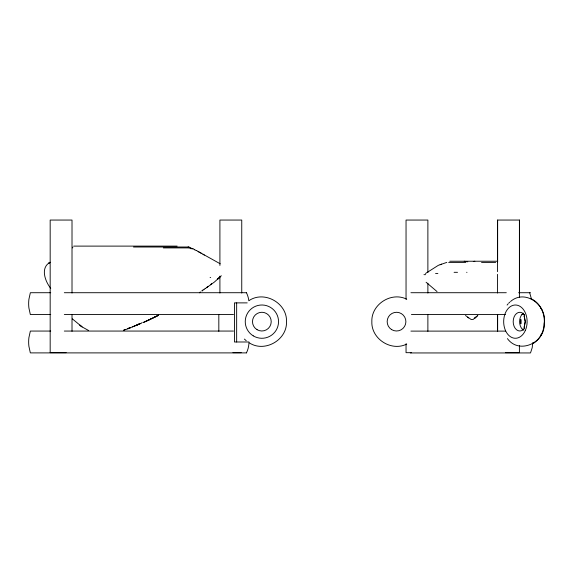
<?xml version="1.0" encoding="UTF-8"?>
<svg xmlns="http://www.w3.org/2000/svg" width="573" height="573" viewBox="0 0 573 573"><rect width="100%" height="100%" fill="white"/><g stroke="black" fill="none" stroke-linecap="round" stroke-linejoin="round"><path stroke-width="0.86" d="M532.768 342.733L532.21 347.668L530.512 352.947L410.282 352.947M524.166 327.448L525.276 321.639L524.166 315.83M524.109 327.448L525.226 321.639L524.109 315.83M507.42 338.607C519.145 354.88 545.346 342.604 544.142 323.681C547.587 305.753 525.527 288.427 510.529 301.498M532.718 343.728C549.02 334.388 548.11 305.975 530.555 298.504M541.077 334.818L541.256 334.46M541.191 334.818L541.37 334.46M72.313 247.908L72.943 247.013M507.098 305.08L508.043 303.912M205.7 288.319L214.417 282.031L221.328 275.749M219.445 277.54L217.411 279.338L220.333 276.644M508.695 303.196L509.812 302.129M204.382 289.215L205.327 288.319M202.863 290.11L201.897 291.012L204.095 289.215M142.183 322.441L141.245 323.337L125.673 329.625M199.383 292.81L200.392 291.908M465.469 315.494L471.142 319.49L473.076 319.49L477.839 315.494L477.159 316.074M475.798 317.241L474.437 318.409L476.478 316.661M139.046 324.232L140.235 323.337L134.626 326.03M425.503 273.486L438.359 265.313L446.804 262.398M50.166 262.276L48.777 263.172L50.166 262.276C40.01 267.62 45.145 281.486 50.739 288.319M249.37 300.374C264.726 290.396 287.324 303.339 286.486 321.639C287.324 339.939 264.726 352.882 249.37 342.905M158.513 315.257L143.458 322.441M151.186 318.846L149.438 319.748L153.012 317.951M123.417 330.521L125.372 329.625M132.384 326.932L134.426 326.03M406.737 344.065C391.345 351.879 371.125 338.887 371.848 321.639C371.125 304.392 391.345 291.399 406.737 299.213M130.135 327.828L127.786 328.723L130.193 327.828M440.143 264.733L441.618 264.153M143.307 322.441L145.664 321.539M473.312 261.524L474.874 261.231M73.738 246.111L177.15 246.111M133.495 247.013L189.248 247.013L189.255 247.908L188.094 247.013L192.936 248.811L190.315 248.618M163.341 247.908L190.308 247.908M449.748 261.231L497.522 261.231M448.666 262.398L465.835 262.398M481.528 262.398L495.666 262.398M454.088 272.318L457.512 272.318M466.623 272.318L466.981 272.318M435.58 273.486L437.872 273.486M423.97 274.653L425.632 274.653M210.098 277.54L210.685 277.54M50.732 292.717L30.348 292.717L28.901 299.335A37.13 37.116 -90 0 0 28.901 307.945L30.34 314.556L50.732 314.556M64.312 292.717L246.44 292.717M410.913 292.717L506.296 292.717M518.608 292.717L530.505 292.717M247.199 302.881L234.429 302.881L234.429 341.988L248.954 341.988A24.496 24.496 0 0 1 246.433 352.896M64.312 314.556L233.505 314.556M411.414 314.556L505.493 314.556M521.903 314.556L523.973 314.556M50.732 331.058L30.348 331.058L28.901 337.676A37.13 37.116 -90 0 0 28.901 346.285L30.34 352.896L246.44 352.896M64.312 331.058L233.505 331.058M410.913 331.108L505.493 331.108M66.153 352.674L50.173 352.674L50.173 220.053L72.012 220.053L72.012 293.039M232.939 352.674L241.204 352.674M411.615 352.674L406.042 352.674L406.042 343.779M505.4 352.674L519.403 352.674L519.403 345.555M464.223 261.231L467.79 261.818M194.412 249.706L196.381 250.602M199.834 252.399L198.122 251.504L199.562 252.399M201.345 253.295L199.748 252.399L220.182 263.773M193.087 248.811L194.77 249.706M72.305 318.846L82.132 326.932L88.614 330.521M196.618 250.602L198.229 251.504M202.957 254.197L204.332 255.092M80.886 326.03L79.819 325.135L82.132 326.932M426.09 282.238L437.034 291.571M246.268 340.756L244.399 339.073M541.37 308.818L541.191 308.46L541.822 309.728L541.65 309.391M541.077 308.46L541.256 308.818M529.66 292.717L531.558 299.4M519.482 293.039L519.482 220.053L497.565 220.053L497.565 271.681M519.403 220.053L519.403 297.494M497.643 220.053L497.643 261.89M497.643 314.405L497.643 331.316M497.565 274.352L497.565 293.039M497.565 314.405L497.565 331.316M427.881 272.569L427.881 220.053L406.042 220.053L406.042 299.271M427.881 283.248L427.881 293.039M427.881 314.405L427.881 331.316M241.749 293.039L241.749 220.053L219.91 220.053L219.91 265.449M236.656 302.881L236.656 341.988M219.91 276.129L219.91 293.039M218.822 314.434L218.829 331.323M72.012 314.405L72.012 331.316M524.639 328.107A9.361 6.647 -90 0 1 515.17 328.308A9.361 6.647 -90 0 1 515.17 314.971A9.361 6.647 -90 0 1 524.639 315.171M523.45 330.148A9.361 6.59 -90 0 1 519.604 321.639A9.361 6.59 -90 0 1 523.45 313.13M523.815 314.226A9.361 6.654 90 0 1 523.951 314.369M523.951 328.909A9.361 6.654 90 0 1 523.113 329.719M522.834 329.704A9.361 6.597 90 0 1 522.268 329.174M246.433 292.724A24.496 24.496 0 0 1 248.825 300.761M520.764 321.095L520.857 323.788L520.857 319.49L520.764 321.095M211.501 283.828L210.685 284.724L211.501 283.828M207.798 286.521L206.946 287.417L207.798 286.521M124.685 329.625L123.474 330.521L124.685 329.625M138.286 324.232L136.84 325.135L138.286 324.232M149.352 319.748L145.492 321.539L149.352 319.748M129.727 327.828L127.958 328.723L129.727 327.828M154.846 317.055L153.077 317.951L158.492 315.257L154.875 317.055M468.592 317.829L467.804 317.241L468.571 317.829M391.653 329.633A9.361 9.361 0 0 0 405.885 321.861A9.361 9.361 0 0 0 392.039 313.424A9.361 9.361 0 0 0 391.653 329.633M525.262 330.628A16.638 11.725 -90 0 0 515.944 305.015A16.638 11.725 -90 0 0 504.978 329.274A16.638 11.725 -90 0 0 525.262 330.628M253.237 335.85A16.638 16.638 0 0 0 278.535 322.033A16.638 16.638 0 0 0 253.918 307.035A16.638 16.638 0 0 0 253.237 335.85M257.076 329.69A9.361 9.361 0 0 0 271.215 321.747A9.361 9.361 0 0 0 257.27 313.474A9.361 9.361 0 0 0 257.076 329.69"/></g></svg>
